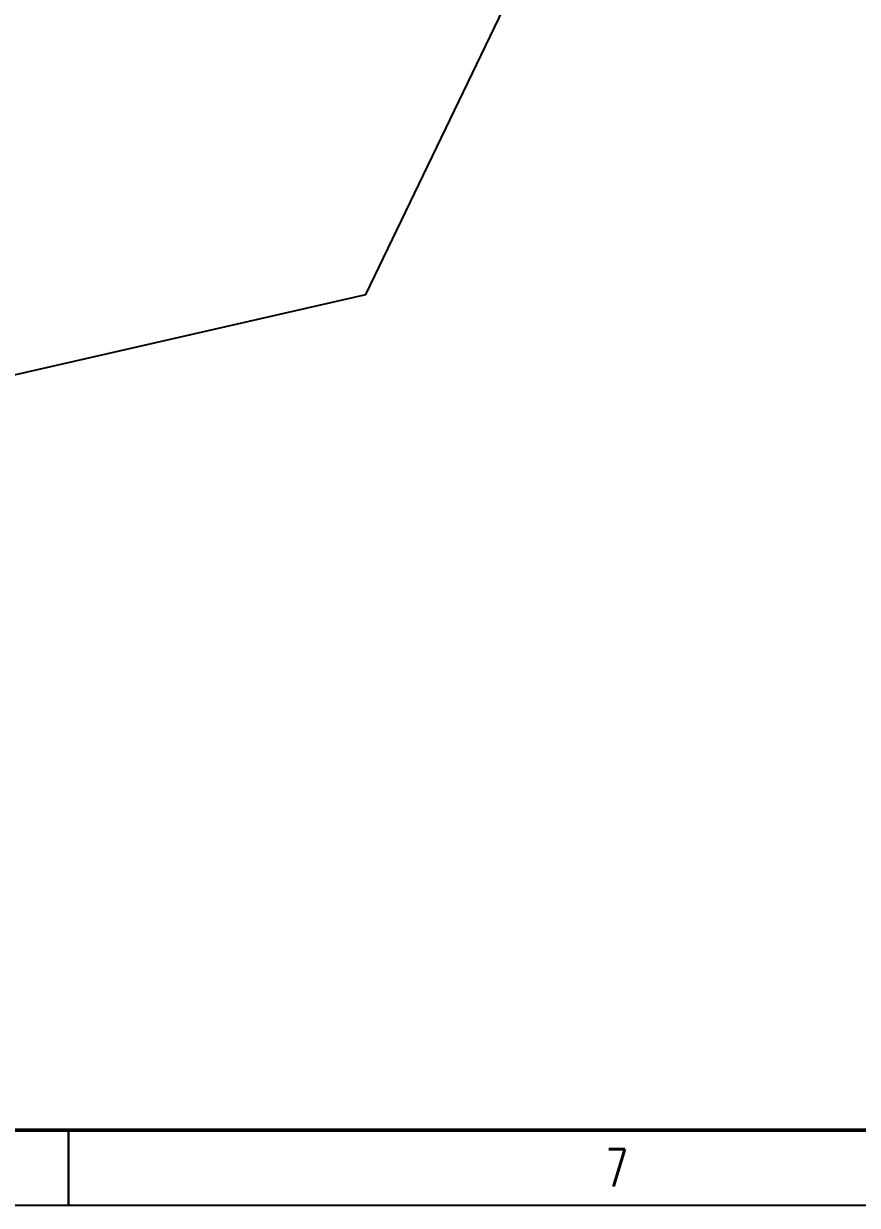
# Model space of a CAD drawing. Extents: x -383207 to 558143, y -95136 to 11777.
# Drawn here: x -53704 to -45373, y -93193 to -81393 of the extents above; entities that cross this region are included whole.
import ezdxf

# ---------------------------------------------------------------- set-up
doc = ezdxf.new("R2010")
doc.units = 0
doc.layers.get('0').update_dxf_attribs({"linetype": 'CONTINUOUS'})
doc.layers.add('TK', color=4, linetype='CONTINUOUS')
doc.styles.add('HZbine', font='txt_____.ttf', dxfattribs={"width": 0.7, "bigfont": 'HZTXT'})

msp = doc.modelspace()

# ---------------------------------------------------------------- linework, layer by layer
for points in [[(-120037.9, -30118.5), (-30862.9, -30118.5), (-30862.9, -93193.5), (-120037.9, -93193.5)], [(-48465.5, -80322.6), (-50283.1, -76548.4), (-54367, -75616.3), (-57642.1, -78228.1), (-57642.1, -82417.1), (-54367, -85028.9), (-50283.1, -84096.7)]]:
    msp.add_lwpolyline(points, close=True)
at = {"layer": 'TK', "color": 4, "const_width": 37.5}
msp.add_lwpolyline([(-118162.9, -30868.5), (-31618.9, -30868.5), (-31618.9, -92443.5), (-118162.9, -92443.5)], close=True, dxfattribs=at)
at = {"layer": 'TK', "color": 4, "flags": 128}
for points in [[(-53254.9, -92443.5), (-53254.9, -93193.5)], [(-53254.9, -93193.5), (-53254.9, -92443.5)], [(-30862.9, -93193.5), (-120037.9, -93193.5)]]:
    msp.add_lwpolyline(points, dxfattribs=at)

# ---------------------------------------------------------------- texts
at = {"layer": 'TK', "color": 4, "style": 'HZbine', "width": 0.7}
msp.add_text('7', height=375, dxfattribs=at).set_placement((-47889.8, -93006))

doc.saveas('drawing.dxf')
